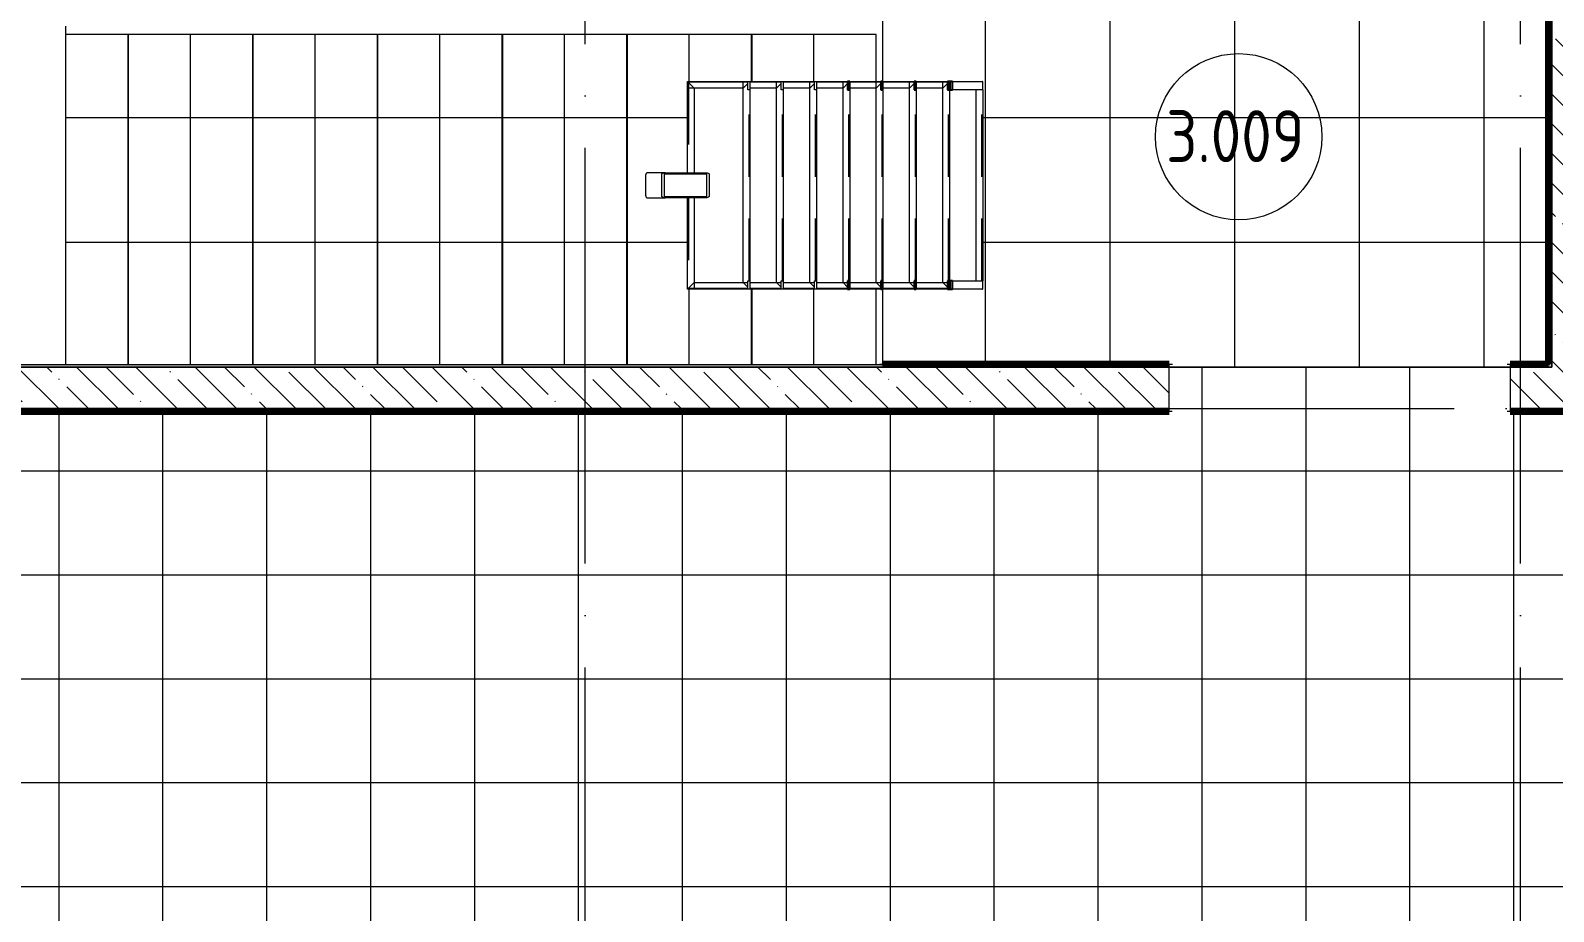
# Model space of a CAD drawing. Header units: millimetres. Extents: x 97 to 215964, y -4577 to 60645.
# Drawn here: x 60378 to 67707, y 52255 to 56495 of the extents above; entities that cross this region are included whole.
import ezdxf

# ---------------------------------------------------------------- set-up
doc = ezdxf.new("R2010")
doc.units = ezdxf.units.MM
for name, pattern in [('ADSK_Линия сетки', [2500, 2000, -250, 0, -250]), ('ADSK_Невидимые', [500, 300, -200]), ('ADSK_Невидимые_2_', [500, 300, -200])]:
    doc.linetypes.add(name, pattern=pattern)
for name, color, linetype, lineweight in [('A-AREA-____-IDEN', 2, 'Continuous', 20), ('A-FLOR-____-OTLN', 192, 'Continuous', 9), ('A-FLOR-____-PATT', 8, 'Continuous', 9), ('A-GENM-____-HDLN', 13, 'ADSK_Невидимые_2_', 9), ('A-GENM-____-MCUT', 13, 'Continuous', 9), ('A-GENM-____-OTLN', 13, 'Continuous', 9), ('A-WALL-____-MCUT', 113, 'Continuous', 9), ('A-WALL-____-PATT', 111, 'Continuous', 9), ('I-WALL-____-OTLN', 2, 'Continuous', 9), ('S-GRID-____-OTLN', 1, 'Continuous', 9), ('S-STRS-____-OTLN', 31, 'Continuous', 9)]:
    doc.layers.add(name, color=color, linetype=linetype, lineweight=lineweight)
doc.styles.add('GOST Common', font='GOST_Common.ttf', dxfattribs={"width": 0.9, "height": 250})
pattern_1 = [(0, (5650, 54875), (0, 600), []), (90, (5650, 54875), (-600, 4e-14), [])]
pattern_2 = [(135, (0, 0), (-142.5612, -142.5612), []), (135, (142.56, 0), (-142.5612, -142.5612), [252.016, -50.403, 3.353, -47.05])]

# ---------------------------------------------------------------- blocks, each defined once
blk = doc.blocks.new('ОМ_Труба_ГОСТ 8639-82 - ОМ_Труба_ГОСТ 8639-82-25160815-О_АИ_ПП_8_400_Целиком')
at = {"layer": 'A-GENM-____-OTLN', "color": 90}
for p, q in [((76465, 54948.6), (76465, 54859.4)), ((76474, 54953.3), (76576, 54953.3)), ((76585, 54859.4), (76585, 54948.6)), ((76465, 54664.8), (76465, 54859.4)), ((76471, 54859.4), (76471, 54664.8)), ((76474, 54876.6), (76576, 54876.6)), ((76576, 54865.2), (76474, 54865.2)), ((76579, 54664.8), (76579, 54859.4)), ((76585, 54859.4), (76585, 54664.8)), ((76474, 54659.1), (76576, 54659.1)), ((76576, 54647.6), (76474, 54647.6))]:
    blk.add_line(p, q, dxfattribs=at)
at = {"layer": 'A-GENM-____-OTLN', "color": 90, "flags": 128}
for points in [[(76465, 54859.4), (76465.2, 54862.8), (76465.7, 54866), (76466.5, 54869), (76467.6, 54871.6), (76469, 54873.7), (76470.6, 54875.3), (76472.2, 54876.3), (76474, 54876.6)], [(76474, 54865.2), (76473.4, 54865), (76472.9, 54864.7), (76472.3, 54864.2), (76471.9, 54863.5), (76471.5, 54862.6), (76471.2, 54861.6), (76471.1, 54860.5), (76471, 54859.4)], [(76576, 54876.6), (76577.8, 54876.3), (76579.4, 54875.3), (76581, 54873.7), (76582.4, 54871.6), (76583.5, 54869), (76584.3, 54866), (76584.8, 54862.8), (76585, 54859.4)], [(76579, 54859.4), (76578.9, 54860.5), (76578.8, 54861.6), (76578.5, 54862.6), (76578.1, 54863.5), (76577.7, 54864.2), (76577.1, 54864.7), (76576.6, 54865), (76576, 54865.2)], [(76474, 54647.6), (76472.2, 54648), (76470.6, 54648.9), (76469, 54650.5), (76467.6, 54652.7), (76466.5, 54655.3), (76465.7, 54658.2), (76465.2, 54661.5), (76465, 54664.8)], [(76471, 54664.8), (76471.1, 54663.7), (76471.2, 54662.6), (76471.5, 54661.6), (76471.9, 54660.8), (76472.3, 54660), (76472.9, 54659.5), (76473.4, 54659.2), (76474, 54659.1)], [(76585, 54664.8), (76584.8, 54661.5), (76584.3, 54658.2), (76583.5, 54655.3), (76582.4, 54652.7), (76581, 54650.5), (76579.4, 54648.9), (76577.8, 54648), (76576, 54647.6)], [(76576, 54659.1), (76576.6, 54659.2), (76577.1, 54659.5), (76577.7, 54660), (76578.1, 54660.8), (76578.5, 54661.6), (76578.8, 54662.6), (76578.9, 54663.7), (76579, 54664.8)]]:
    blk.add_lwpolyline(points, dxfattribs=at)
at = {"layer": 'A-GENM-____-OTLN', "color": 90}
for centre, start_param, end_param in [((76474, 54948.6), 1.570796, 3.141593), ((76576, 54948.6), 0, 1.570796)]:
    blk.add_ellipse(centre, major_axis=(9, 0), ratio=0.524097, start_param=start_param, end_param=end_param, dxfattribs=at)
blk = doc.blocks.new('ОМ_Уголок_ГОСТ 8509-93 - ОМ_Уголок_ГОСТ 8509-93-25102386-О_АИ_ПП_8_400_Целиком')
at = {"layer": 'A-GENM-____-HDLN', "color": 90, "linetype": 'ADSK_Невидимые'}
for p, q in [((4, -4), (440, -4)), ((560, -4), (996, -4))]:
    blk.add_line(p, q, dxfattribs=at)
at = {"layer": 'A-GENM-____-OTLN', "color": 90}
for p, q in [((440, 0), (0, 0)), ((32, -32), (0, 0)), ((32, -32), (440, -32)), ((1000, 0), (560, 0)), ((560, -32), (1000, -32)), ((1000, -32), (1000, 0))]:
    blk.add_line(p, q, dxfattribs=at)
blk = doc.blocks.new('ОМ_Уголок_ГОСТ 8509-93 - ОМ_Уголок_ГОСТ 8509-93-V1-О_АИ_ПП_8_400_Целиком')
at = {"layer": 'A-GENM-____-HDLN', "color": 90, "linetype": 'ADSK_Невидимые'}
blk.add_line((40, -4), (960, -4), dxfattribs=at)
at = {"layer": 'A-GENM-____-OTLN', "color": 90}
for p, q in [((32, -32), (10, -10)), ((32, -32), (1000, -32)), ((960, 0), (40, 0)), ((1000, -32), (1000, -10))]:
    blk.add_line(p, q, dxfattribs=at)
blk = doc.blocks.new('ОМ_Уголок_ГОСТ 8509-93 - ОМ_Уголок_ГОСТ 8509-93-25102387-О_АИ_ПП_8_400_Целиком')
at = {"layer": 'A-GENM-____-HDLN', "color": 90, "linetype": 'ADSK_Невидимые'}
blk.add_line((10, -4), (296, -4), dxfattribs=at)
at = {"layer": 'A-GENM-____-OTLN', "color": 90}
for p, q in [((300, 0), (10, 0)), ((32, -32), (10, -10)), ((32, -32), (300, -32)), ((300, -32), (300, 0))]:
    blk.add_line(p, q, dxfattribs=at)
blk = doc.blocks.new('ОМ_Уголок_ГОСТ 8509-93 - ОМ_Уголок_ГОСТ 8509-93-V2-О_АИ_ПП_8_400_Целиком')
at = {"layer": 'A-GENM-____-HDLN', "color": 90, "linetype": 'ADSK_Невидимые'}
blk.add_line((4, -4), (290, -4), dxfattribs=at)
at = {"layer": 'A-GENM-____-OTLN', "color": 90}
for p, q in [((290, 0), (0, 0)), ((32, -32), (0, 0)), ((32, -32), (290, -32))]:
    blk.add_line(p, q, dxfattribs=at)
blk = doc.blocks.new('ОМ_Уголок_ГОСТ 8509-93 - ОМ_Уголок_ГОСТ 8509-93-V3-О_АИ_ПП_8_400_Целиком')
at = {"layer": 'A-GENM-____-HDLN', "color": 90, "linetype": 'ADSK_Невидимые'}
blk.add_line((10, -4), (160, -4), dxfattribs=at)
at = {"layer": 'A-GENM-____-OTLN', "color": 90}
for p, q in [((160, 0), (10, 0)), ((32, -32), (10, -10)), ((32, -32), (160, -32))]:
    blk.add_line(p, q, dxfattribs=at)
blk = doc.blocks.new('ОМ_Уголок_ГОСТ 8509-93 - ОМ_Уголок_ГОСТ 8509-93-V4-О_АИ_ПП_8_400_Целиком')
at = {"layer": 'A-GENM-____-HDLN', "color": 90, "linetype": 'ADSK_Невидимые'}
blk.add_line((140, -4), (290, -4), dxfattribs=at)
at = {"layer": 'A-GENM-____-OTLN', "color": 90}
for p, q in [((290, 0), (140, 0)), ((140, -32), (290, -32))]:
    blk.add_line(p, q, dxfattribs=at)
blk = doc.blocks.new('ОМ_Уголок_ГОСТ 8509-93 - ОМ_Уголок_ГОСТ 8509-93-V5-О_АИ_ПП_8_400_Целиком')
at = {"layer": 'A-GENM-____-HDLN', "color": 90, "linetype": 'ADSK_Невидимые'}
blk.add_line((40, -4), (960, -4), dxfattribs=at)
at = {"layer": 'A-GENM-____-OTLN', "color": 90}
for p, q in [((960, 0), (40, 0)), ((40, -32), (960, -32))]:
    blk.add_line(p, q, dxfattribs=at)
blk = doc.blocks.new('ОМ_Уголок_ГОСТ 8509-93 - ОМ_Уголок_ГОСТ 8509-93-V6-О_АИ_ПП_8_400_Целиком')
at = {"layer": 'A-GENM-____-HDLN', "color": 90, "linetype": 'ADSK_Невидимые'}
blk.add_line((157.7, -4), (160, -4), dxfattribs=at)
at = {"layer": 'A-GENM-____-OTLN', "color": 90}
for p, q in [((160, 0), (157.7, 0)), ((157.7, -32), (160, -32))]:
    blk.add_line(p, q, dxfattribs=at)
blk = doc.blocks.new('ОМ_Уголок_ГОСТ 8509-93 - ОМ_Уголок_ГОСТ 8509-93-V7-О_АИ_ПП_8_400_Целиком')
at = {"layer": 'A-GENM-____-HDLN', "color": 90, "linetype": 'ADSK_Невидимые'}
blk.add_line((140, -4), (142.3, -4), dxfattribs=at)
at = {"layer": 'A-GENM-____-OTLN', "color": 90}
for p, q in [((142.3, 0), (140, 0)), ((140, -32), (142.3, -32))]:
    blk.add_line(p, q, dxfattribs=at)
blk = doc.blocks.new('ОМ_Полоса_Трапеция прямоугольная_Прокат_ГОСТ 103-2006 - ОМ_Полоса_Трапеция прямоугольная_Прокат_ГОСТ 103-2006-25167889-О_АИ_ПП_8_400_Целиком')
at = {"layer": 'A-GENM-____-OTLN', "color": 90}
for p, q in [((76025, 54462.1), (76065, 54462.1)), ((76025, 54452.1), (76025, 54462.1)), ((76065, 54452.1), (76025, 54452.1)), ((76065, 54462.1), (76065, 54452.1))]:
    blk.add_line(p, q, dxfattribs=at)
blk = doc.blocks.new('ОМ_Полоса_Трапеция прямоугольная_Прокат_ГОСТ 103-2006 - ОМ_Полоса_Трапеция прямоугольная_Прокат_ГОСТ 103-2006-V8-О_АИ_ПП_8_400_Целиком')
at = {"layer": 'A-GENM-____-MCUT', "color": 130, "lineweight": 25}
for p, q in [((76065, 53982.1), (76025, 53982.1)), ((76025, 53982.1), (76025, 53972.1)), ((76025, 53972.1), (76065, 53972.1)), ((76065, 53972.1), (76065, 53982.1))]:
    blk.add_line(p, q, dxfattribs=at)
blk = doc.blocks.new('ОМ_Полоса_Трапеция прямоугольная_Прокат_ГОСТ 103-2006 - ОМ_Полоса_Трапеция прямоугольная_Прокат_ГОСТ 103-2006-V9-О_АИ_ПП_8_400_Целиком')
at = {"layer": 'A-GENM-____-MCUT', "color": 130, "lineweight": 25}
for p, q in [((76065, 53822.1), (76025, 53822.1)), ((76025, 53822.1), (76025, 53812.1)), ((76025, 53812.1), (76065, 53812.1)), ((76065, 53812.1), (76065, 53822.1))]:
    blk.add_line(p, q, dxfattribs=at)
blk = doc.blocks.new('ОМ_Полоса_Трапеция прямоугольная_Прокат_ГОСТ 103-2006 - ОМ_Полоса_Трапеция прямоугольная_Прокат_ГОСТ 103-2006-V10-О_АИ_ПП_8_400_Целиком')
at = {"layer": 'A-GENM-____-MCUT', "color": 130, "lineweight": 25}
for p, q in [((76065, 53662.1), (76025, 53662.1)), ((76025, 53662.1), (76025, 53652.1)), ((76025, 53652.1), (76065, 53652.1)), ((76065, 53652.1), (76065, 53662.1))]:
    blk.add_line(p, q, dxfattribs=at)
blk = doc.blocks.new('ОМ_Полоса_Трапеция прямоугольная_Прокат_ГОСТ 103-2006 - ОМ_Полоса_Трапеция прямоугольная_Прокат_ГОСТ 103-2006-V11-О_АИ_ПП_8_400_Целиком')
at = {"layer": 'A-GENM-____-MCUT', "color": 130, "lineweight": 25}
for p, q in [((76065, 53502.1), (76025, 53502.1)), ((76025, 53502.1), (76025, 53492.1)), ((76065, 53492.1), (76065, 53502.1)), ((76025, 53492.1), (76065, 53492.1))]:
    blk.add_line(p, q, dxfattribs=at)
blk = doc.blocks.new('ОМ_Полоса_Прокат_ГОСТ 103-2006 - ОМ_Полоса_Прокат_ГОСТ 103-2006-25164144-О_АИ_ПП_8_400_Целиком')
at = {"layer": 'A-GENM-____-OTLN', "color": 90}
for p, q in [((76025, 53333.6), (76025, 53332.1)), ((76025, 53332.1), (76065, 53332.1)), ((76065, 53332.1), (76065, 53333.6))]:
    blk.add_line(p, q, dxfattribs=at)
blk = doc.blocks.new('ОМ_Полоса_Прокат_ГОСТ 103-2006 - ОМ_Полоса_Прокат_ГОСТ 103-2006-37318159-О_АИ_ПП_8_400_Целиком')
at = {"layer": 'A-GENM-____-MCUT', "color": 130, "lineweight": 25}
for p, q in [((76065, 53489.8), (76025, 53489.8)), ((76025, 53489.8), (76025, 53478.1)), ((76025, 53478.1), (76065, 53478.1)), ((76065, 53478.1), (76065, 53489.8))]:
    blk.add_line(p, q, dxfattribs=at)
at = {"layer": 'A-GENM-____-OTLN', "color": 90}
for p, q in [((76025, 53333.6), (76025, 53478.1)), ((76065, 53478.1), (76065, 53333.6)), ((76065, 53333.6), (76025, 53333.6))]:
    blk.add_line(p, q, dxfattribs=at)
blk = doc.blocks.new('ОМ_Полоса_Трапеция прямоугольная_Прокат_ГОСТ 103-2006 - ОМ_Полоса_Трапеция прямоугольная_Прокат_ГОСТ 103-2006-25167845-О_АИ_ПП_8_400_Целиком')
at = {"layer": 'A-GENM-____-OTLN', "color": 90}
for p, q in [((76985, 54452.1), (76985, 54462.1)), ((76985, 54462.1), (77025, 54462.1)), ((77025, 54452.1), (76985, 54452.1)), ((77025, 54462.1), (77025, 54452.1))]:
    blk.add_line(p, q, dxfattribs=at)
blk = doc.blocks.new('ОМ_Полоса_Трапеция прямоугольная_Прокат_ГОСТ 103-2006 - ОМ_Полоса_Трапеция прямоугольная_Прокат_ГОСТ 103-2006-V12-О_АИ_ПП_8_400_Целиком')
at = {"layer": 'A-GENM-____-MCUT', "color": 130, "lineweight": 25}
for p, q in [((76985, 53982.1), (76985, 53972.1)), ((77025, 53982.1), (76985, 53982.1)), ((76985, 53972.1), (77025, 53972.1)), ((77025, 53972.1), (77025, 53982.1))]:
    blk.add_line(p, q, dxfattribs=at)
blk = doc.blocks.new('ОМ_Полоса_Трапеция прямоугольная_Прокат_ГОСТ 103-2006 - ОМ_Полоса_Трапеция прямоугольная_Прокат_ГОСТ 103-2006-V13-О_АИ_ПП_8_400_Целиком')
at = {"layer": 'A-GENM-____-MCUT', "color": 130, "lineweight": 25}
for p, q in [((76985, 53822.1), (76985, 53812.1)), ((77025, 53822.1), (76985, 53822.1)), ((76985, 53812.1), (77025, 53812.1)), ((77025, 53812.1), (77025, 53822.1))]:
    blk.add_line(p, q, dxfattribs=at)
blk = doc.blocks.new('ОМ_Полоса_Трапеция прямоугольная_Прокат_ГОСТ 103-2006 - ОМ_Полоса_Трапеция прямоугольная_Прокат_ГОСТ 103-2006-V14-О_АИ_ПП_8_400_Целиком')
at = {"layer": 'A-GENM-____-MCUT', "color": 130, "lineweight": 25}
for p, q in [((76985, 53662.1), (76985, 53652.1)), ((77025, 53662.1), (76985, 53662.1)), ((76985, 53652.1), (77025, 53652.1)), ((77025, 53652.1), (77025, 53662.1))]:
    blk.add_line(p, q, dxfattribs=at)
blk = doc.blocks.new('ОМ_Полоса_Трапеция прямоугольная_Прокат_ГОСТ 103-2006 - ОМ_Полоса_Трапеция прямоугольная_Прокат_ГОСТ 103-2006-V15-О_АИ_ПП_8_400_Целиком')
at = {"layer": 'A-GENM-____-MCUT', "color": 130, "lineweight": 25}
for p, q in [((76985, 53502.1), (76985, 53492.1)), ((77025, 53502.1), (76985, 53502.1)), ((77025, 53492.1), (77025, 53502.1)), ((76985, 53492.1), (77025, 53492.1))]:
    blk.add_line(p, q, dxfattribs=at)
blk = doc.blocks.new('ОМ_Полоса_Прокат_ГОСТ 103-2006 - ОМ_Полоса_Прокат_ГОСТ 103-2006-25164100-О_АИ_ПП_8_400_Целиком')
at = {"layer": 'A-GENM-____-OTLN', "color": 90}
for p, q in [((76985, 53333.6), (76985, 53332.1)), ((76985, 53332.1), (77025, 53332.1)), ((77025, 53332.1), (77025, 53333.6))]:
    blk.add_line(p, q, dxfattribs=at)
blk = doc.blocks.new('ОМ_Полоса_Прокат_ГОСТ 103-2006 - ОМ_Полоса_Прокат_ГОСТ 103-2006-37318203-О_АИ_ПП_8_400_Целиком')
at = {"layer": 'A-GENM-____-MCUT', "color": 130, "lineweight": 25}
for p, q in [((76985, 53489.8), (76985, 53478.1)), ((77025, 53489.8), (76985, 53489.8)), ((76985, 53478.1), (77025, 53478.1)), ((77025, 53478.1), (77025, 53489.8))]:
    blk.add_line(p, q, dxfattribs=at)
at = {"layer": 'A-GENM-____-OTLN', "color": 90}
for p, q in [((76985, 53333.6), (76985, 53478.1)), ((77025, 53478.1), (77025, 53333.6)), ((77025, 53333.6), (76985, 53333.6))]:
    blk.add_line(p, q, dxfattribs=at)
blk = doc.blocks.new('0083_СОШ675_АР_R22_rvt-1-О_АИ_ПП_8_400_Целиком')
at = {"layer": 'A-WALL-____-PATT', "lineweight": 5}
h = blk.add_hatch(dxfattribs=at)
h.set_pattern_fill('FP_8', color=10, style=0, pattern_type=2)
h.set_pattern_definition(pattern_2)
h.paths.add_polyline_path([(8900, 54675), (9100, 54675), (9100, 58575), (8900, 58575), (8900, 54838.6)])
h = blk.add_hatch(dxfattribs=at)
h.set_pattern_fill('FP_8', color=10, style=0, pattern_type=2)
h.set_pattern_definition(pattern_2)
h.paths.add_polyline_path([(8700, 54675), (8900, 54675), (8900, 54875), (8700, 54875), (8700, 54838.6)])
h.paths.add_polyline_path([(7060, 54675), (7060, 54875), (-200, 54875), (-200, 54675), (7024.3, 54675)])
at = {"layer": 'S-STRS-____-OTLN', "lineweight": 5}
h = blk.add_hatch(dxfattribs=at)
h.set_pattern_fill('FP_19', color=256, style=0, pattern_type=2)
h.set_pattern_definition(pattern_1)
h.paths.add_polyline_path([(2050, 54885), (2050, 56475), (1750, 56475), (1750, 54885), (1993.3, 54885)])
h = blk.add_hatch(dxfattribs=at)
h.set_pattern_fill('FP_19', color=256, style=0, pattern_type=2)
h.set_pattern_definition(pattern_1)
h.paths.add_polyline_path([(2050, 54885), (2350, 54885), (2350, 56475), (2050, 56475)])
h = blk.add_hatch(dxfattribs=at)
h.set_pattern_fill('FP_19', color=256, style=0, pattern_type=2)
h.set_pattern_definition(pattern_1)
h.paths.add_polyline_path([(2350, 54885), (2650, 54885), (2650, 56475), (2350, 56475)])
h = blk.add_hatch(dxfattribs=at)
h.set_pattern_fill('FP_19', color=256, style=0, pattern_type=2)
h.set_pattern_definition(pattern_1)
h.paths.add_polyline_path([(2650, 54885), (2950, 54885), (2950, 56475), (2650, 56475)])
h = blk.add_hatch(dxfattribs=at)
h.set_pattern_fill('FP_19', color=256, style=0, pattern_type=2)
h.set_pattern_definition(pattern_1)
h.paths.add_polyline_path([(2950, 54885), (3250, 54885), (3250, 56475), (2950, 56475)])
h = blk.add_hatch(dxfattribs=at)
h.set_pattern_fill('FP_19', color=256, style=0, pattern_type=2)
h.set_pattern_definition(pattern_1)
h.paths.add_polyline_path([(3250, 54885), (3550, 54885), (3550, 56475), (3250, 56475)])
h = blk.add_hatch(dxfattribs=at)
h.set_pattern_fill('FP_19', color=256, style=0, pattern_type=2)
h.set_pattern_definition(pattern_1)
h.paths.add_polyline_path([(3550, 54885), (3850, 54885), (3850, 56475), (3550, 56475)])
h = blk.add_hatch(dxfattribs=at)
h.set_pattern_fill('FP_19', color=256, style=0, pattern_type=2)
h.set_pattern_definition(pattern_1)
h.paths.add_polyline_path([(4150, 54885), (4150, 56475), (3850, 56475), (3850, 54885)])
h = blk.add_hatch(dxfattribs=at)
h.set_pattern_fill('FP_19', color=256, style=0, pattern_type=2)
h.set_pattern_definition(pattern_1)
h.paths.add_polyline_path([(4450, 54885), (4450, 56475), (4150, 56475), (4150, 54885)])
h = blk.add_hatch(dxfattribs=at)
h.set_pattern_fill('FP_19', color=256, style=0, pattern_type=2)
h.set_pattern_definition(pattern_1)
h.paths.add_polyline_path([(4450, 54885), (4750, 54885), (4750, 55250), (4742.1, 55250), (4742.1, 55690), (4543.9, 55690.7), (4542.3, 55692.6), (4540.9, 55699), (4541.8, 55806), (4544.4, 55809.7), (4545.6, 55810), (4742.1, 55810), (4742.1, 56250), (4750, 56250), (4750, 56475), (4450, 56475)])
h = blk.add_hatch(dxfattribs=at)
h.set_pattern_fill('FP_19', color=256, style=0, pattern_type=2)
h.set_pattern_definition(pattern_1)
h.paths.add_polyline_path([(5027.1, 54885), (5050, 54885), (5050, 55250), (4750, 55250), (4750, 54885), (5010.1, 54885)])
h.paths.add_polyline_path([(4934.1, 56250), (5050, 56250), (5050, 56475), (4750, 56475), (4750, 56250), (4917.1, 56250)])
h = blk.add_hatch(dxfattribs=at)
h.set_pattern_fill('FP_19', color=256, style=0, pattern_type=2)
h.set_pattern_definition(pattern_1)
h.paths.add_polyline_path([(5192.1, 54885), (5350, 54885), (5350, 55250), (5050, 55250), (5050, 54885), (5187.1, 54885)])
h.paths.add_polyline_path([(5237.1, 56250), (5350, 56250), (5350, 56475), (5050, 56475), (5050, 56250), (5222.1, 56250)])
h = blk.add_hatch(dxfattribs=at)
h.set_pattern_fill('FP_19', color=256, style=0, pattern_type=2)
h.set_pattern_definition(pattern_1)
h.paths.add_polyline_path([(5490.1, 54885), (5650, 54885), (5650, 55250), (5350, 55250), (5350, 54885), (5452.1, 54885)])
h.paths.add_polyline_path([(5542.1, 56250), (5650, 56250), (5650, 56475), (5350, 56475), (5350, 56250), (5522.1, 56250)])
at = {"layer": 'A-WALL-____-MCUT', "color": 50, "lineweight": 13}
for p, q in [((8900, 58575), (8900, 54875)), ((7060, 54875), (0, 54875)), ((7060, 54675), (7060, 54875)), ((8900, 54875), (8700, 54875)), ((8700, 54875), (8700, 54675)), ((-200, 54675), (7060, 54675)), ((8700, 54675), (8900, 54675)), ((8900, 54675), (9100, 54675))]:
    blk.add_line(p, q, dxfattribs=at)
at = {"layer": 'S-STRS-____-OTLN', "color": 10, "lineweight": 5}
for p, q in [((1750, 56475), (1750, 56515)), ((1750, 54885), (1750, 56475)), ((2050, 56475), (1750, 56475)), ((1750, 54885), (1750, 56475)), ((2350, 56475), (2050, 56475)), ((2050, 54885), (2050, 56475)), ((2050, 54885), (2050, 56475)), ((2650, 56475), (2350, 56475)), ((2350, 54885), (2350, 56475)), ((2350, 54885), (2350, 56475)), ((2950, 56475), (2650, 56475)), ((2650, 54885), (2650, 56475)), ((2650, 54885), (2650, 56475)), ((3250, 56475), (2950, 56475)), ((2950, 54885), (2950, 56475)), ((2950, 54885), (2950, 56475)), ((3550, 56475), (3250, 56475)), ((3250, 54885), (3250, 56475)), ((3250, 54885), (3250, 56475)), ((3850, 56475), (3550, 56475)), ((3550, 54885), (3550, 56475)), ((3550, 54885), (3550, 56475)), ((4150, 56475), (3850, 56475)), ((3850, 54885), (3850, 56475)), ((3850, 54885), (3850, 56475)), ((4450, 56475), (4150, 56475)), ((4150, 54885), (4150, 56475)), ((4150, 54885), (4150, 56475)), ((4750, 56475), (4450, 56475)), ((4450, 54885), (4450, 56475)), ((4450, 54885), (4450, 56475)), ((5050, 56475), (4750, 56475)), ((4750, 56250), (4750, 56475)), ((4750, 56250), (4750, 56475)), ((5350, 56475), (5050, 56475)), ((5050, 56250), (5050, 56475)), ((5050, 56250), (5050, 56475)), ((5650, 56475), (5350, 56475)), ((5350, 56250), (5350, 56475)), ((5350, 56250), (5350, 56475)), ((5650, 56250), (5650, 56475)), ((5650, 56250), (5650, 56475)), ((4750, 54885), (4750, 55250)), ((4750, 54885), (4750, 55250)), ((5050, 54885), (5050, 55250)), ((5050, 54885), (5050, 55250)), ((5350, 54885), (5350, 55250)), ((5350, 54885), (5350, 55250)), ((5650, 54885), (5650, 55250)), ((5650, 54885), (5650, 55250))]:
    blk.add_line(p, q, dxfattribs=at)
at = {"layer": 'A-GENM-____-OTLN', "color": 90, "lineweight": 9, "extrusion": (0, 0, -1)}
for name, p, rotation in [('ОМ_Уголок_ГОСТ 8509-93 - ОМ_Уголок_ГОСТ 8509-93-25102386-О_АИ_ПП_8_400_Целиком', (-4742.1, 56250), 269.9999999999998), ('ОМ_Уголок_ГОСТ 8509-93 - ОМ_Уголок_ГОСТ 8509-93-V1-О_АИ_ПП_8_400_Целиком', (-5042.1, 55250), 89.99999999999959), ('ОМ_Уголок_ГОСТ 8509-93 - ОМ_Уголок_ГОСТ 8509-93-V1-О_АИ_ПП_8_400_Целиком', (-5202.1, 55250), 89.99999999999959), ('ОМ_Уголок_ГОСТ 8509-93 - ОМ_Уголок_ГОСТ 8509-93-V1-О_АИ_ПП_8_400_Целиком', (-5362.1, 55250), 89.99999999999959), ('ОМ_Уголок_ГОСТ 8509-93 - ОМ_Уголок_ГОСТ 8509-93-V1-О_АИ_ПП_8_400_Целиком', (-5522.1, 55250), 89.99999999999959), ('ОМ_Уголок_ГОСТ 8509-93 - ОМ_Уголок_ГОСТ 8509-93-V1-О_АИ_ПП_8_400_Целиком', (-5682.1, 55250), 89.99999999999959), ('ОМ_Уголок_ГОСТ 8509-93 - ОМ_Уголок_ГОСТ 8509-93-V1-О_АИ_ПП_8_400_Целиком', (-5842.1, 55250), 89.99999999999959), ('ОМ_Уголок_ГОСТ 8509-93 - ОМ_Уголок_ГОСТ 8509-93-V1-О_АИ_ПП_8_400_Целиком', (-6002.1, 55250), 89.99999999999959), ('ОМ_Уголок_ГОСТ 8509-93 - ОМ_Уголок_ГОСТ 8509-93-V5-О_АИ_ПП_8_400_Целиком', (-6162.1, 55250), 89.99999999999959), ('ОМ_Уголок_ГОСТ 8509-93 - ОМ_Уголок_ГОСТ 8509-93-V2-О_АИ_ПП_8_400_Целиком', (-4742.1, 55250), 180), ('ОМ_Уголок_ГОСТ 8509-93 - ОМ_Уголок_ГОСТ 8509-93-V4-О_АИ_ПП_8_400_Целиком', (-4902.1, 55250), 180), ('ОМ_Уголок_ГОСТ 8509-93 - ОМ_Уголок_ГОСТ 8509-93-V4-О_АИ_ПП_8_400_Целиком', (-5062.1, 55250), 180), ('ОМ_Уголок_ГОСТ 8509-93 - ОМ_Уголок_ГОСТ 8509-93-V4-О_АИ_ПП_8_400_Целиком', (-5222.1, 55250), 180), ('ОМ_Уголок_ГОСТ 8509-93 - ОМ_Уголок_ГОСТ 8509-93-V4-О_АИ_ПП_8_400_Целиком', (-5382.1, 55250), 180), ('ОМ_Уголок_ГОСТ 8509-93 - ОМ_Уголок_ГОСТ 8509-93-V4-О_АИ_ПП_8_400_Целиком', (-5542.1, 55250), 180), ('ОМ_Уголок_ГОСТ 8509-93 - ОМ_Уголок_ГОСТ 8509-93-V4-О_АИ_ПП_8_400_Целиком', (-5702.1, 55250), 180), ('ОМ_Уголок_ГОСТ 8509-93 - ОМ_Уголок_ГОСТ 8509-93-V7-О_АИ_ПП_8_400_Целиком', (-5862.1, 55250), 180)]:
    blk.add_blockref(name, p, dxfattribs=dict(at, rotation=rotation))
for name, p in [('ОМ_Уголок_ГОСТ 8509-93 - ОМ_Уголок_ГОСТ 8509-93-25102387-О_АИ_ПП_8_400_Целиком', (-5042.1, 56250)), ('ОМ_Уголок_ГОСТ 8509-93 - ОМ_Уголок_ГОСТ 8509-93-V3-О_АИ_ПП_8_400_Целиком', (-5202.1, 56250)), ('ОМ_Уголок_ГОСТ 8509-93 - ОМ_Уголок_ГОСТ 8509-93-V3-О_АИ_ПП_8_400_Целиком', (-5362.1, 56250)), ('ОМ_Уголок_ГОСТ 8509-93 - ОМ_Уголок_ГОСТ 8509-93-V3-О_АИ_ПП_8_400_Целиком', (-5522.1, 56250)), ('ОМ_Уголок_ГОСТ 8509-93 - ОМ_Уголок_ГОСТ 8509-93-V3-О_АИ_ПП_8_400_Целиком', (-5682.1, 56250)), ('ОМ_Уголок_ГОСТ 8509-93 - ОМ_Уголок_ГОСТ 8509-93-V3-О_АИ_ПП_8_400_Целиком', (-5842.1, 56250)), ('ОМ_Уголок_ГОСТ 8509-93 - ОМ_Уголок_ГОСТ 8509-93-V3-О_АИ_ПП_8_400_Целиком', (-6002.1, 56250)), ('ОМ_Уголок_ГОСТ 8509-93 - ОМ_Уголок_ГОСТ 8509-93-V6-О_АИ_ПП_8_400_Целиком', (-6162.1, 56250))]:
    blk.add_blockref(name, p, dxfattribs=at)
at = {"layer": 'A-GENM-____-OTLN', "color": 90, "lineweight": 9, "rotation": 89.99999999999997}
for name, p in [('ОМ_Полоса_Трапеция прямоугольная_Прокат_ГОСТ 103-2006 - ОМ_Полоса_Трапеция прямоугольная_Прокат_ГОСТ 103-2006-25167845-О_АИ_ПП_8_400_Целиком', (59494.2, -20775)), ('ОМ_Полоса_Трапеция прямоугольная_Прокат_ГОСТ 103-2006 - ОМ_Полоса_Трапеция прямоугольная_Прокат_ГОСТ 103-2006-25167845-О_АИ_ПП_8_400_Целиком', (59654.2, -20775)), ('ОМ_Полоса_Трапеция прямоугольная_Прокат_ГОСТ 103-2006 - ОМ_Полоса_Трапеция прямоугольная_Прокат_ГОСТ 103-2006-25167845-О_АИ_ПП_8_400_Целиком', (59814.2, -20775)), ('ОМ_Полоса_Трапеция прямоугольная_Прокат_ГОСТ 103-2006 - ОМ_Полоса_Трапеция прямоугольная_Прокат_ГОСТ 103-2006-V12-О_АИ_ПП_8_400_Целиком', (59494.2, -20775)), ('ОМ_Полоса_Трапеция прямоугольная_Прокат_ГОСТ 103-2006 - ОМ_Полоса_Трапеция прямоугольная_Прокат_ГОСТ 103-2006-V13-О_АИ_ПП_8_400_Целиком', (59494.2, -20775)), ('ОМ_Полоса_Трапеция прямоугольная_Прокат_ГОСТ 103-2006 - ОМ_Полоса_Трапеция прямоугольная_Прокат_ГОСТ 103-2006-V14-О_АИ_ПП_8_400_Целиком', (59494.2, -20775)), ('ОМ_Полоса_Трапеция прямоугольная_Прокат_ГОСТ 103-2006 - ОМ_Полоса_Трапеция прямоугольная_Прокат_ГОСТ 103-2006-V15-О_АИ_ПП_8_400_Целиком', (59494.2, -20775)), ('ОМ_Полоса_Прокат_ГОСТ 103-2006 - ОМ_Полоса_Прокат_ГОСТ 103-2006-37318203-О_АИ_ПП_8_400_Целиком', (59494.2, -20775)), ('ОМ_Полоса_Прокат_ГОСТ 103-2006 - ОМ_Полоса_Прокат_ГОСТ 103-2006-25164100-О_АИ_ПП_8_400_Целиком', (59494.2, -20775)), ('ОМ_Труба_ГОСТ 8639-82 - ОМ_Труба_ГОСТ 8639-82-25160815-О_АИ_ПП_8_400_Целиком', (59494.2, -20775)), ('ОМ_Полоса_Трапеция прямоугольная_Прокат_ГОСТ 103-2006 - ОМ_Полоса_Трапеция прямоугольная_Прокат_ГОСТ 103-2006-25167889-О_АИ_ПП_8_400_Целиком', (59494.2, -20775)), ('ОМ_Полоса_Трапеция прямоугольная_Прокат_ГОСТ 103-2006 - ОМ_Полоса_Трапеция прямоугольная_Прокат_ГОСТ 103-2006-25167889-О_АИ_ПП_8_400_Целиком', (59654.2, -20775)), ('ОМ_Полоса_Трапеция прямоугольная_Прокат_ГОСТ 103-2006 - ОМ_Полоса_Трапеция прямоугольная_Прокат_ГОСТ 103-2006-25167889-О_АИ_ПП_8_400_Целиком', (59814.2, -20775)), ('ОМ_Полоса_Трапеция прямоугольная_Прокат_ГОСТ 103-2006 - ОМ_Полоса_Трапеция прямоугольная_Прокат_ГОСТ 103-2006-V8-О_АИ_ПП_8_400_Целиком', (59494.2, -20775)), ('ОМ_Полоса_Трапеция прямоугольная_Прокат_ГОСТ 103-2006 - ОМ_Полоса_Трапеция прямоугольная_Прокат_ГОСТ 103-2006-V9-О_АИ_ПП_8_400_Целиком', (59494.2, -20775)), ('ОМ_Полоса_Трапеция прямоугольная_Прокат_ГОСТ 103-2006 - ОМ_Полоса_Трапеция прямоугольная_Прокат_ГОСТ 103-2006-V10-О_АИ_ПП_8_400_Целиком', (59494.2, -20775)), ('ОМ_Полоса_Трапеция прямоугольная_Прокат_ГОСТ 103-2006 - ОМ_Полоса_Трапеция прямоугольная_Прокат_ГОСТ 103-2006-V11-О_АИ_ПП_8_400_Целиком', (59494.2, -20775)), ('ОМ_Полоса_Прокат_ГОСТ 103-2006 - ОМ_Полоса_Прокат_ГОСТ 103-2006-37318159-О_АИ_ПП_8_400_Целиком', (59494.2, -20775)), ('ОМ_Полоса_Прокат_ГОСТ 103-2006 - ОМ_Полоса_Прокат_ГОСТ 103-2006-25164144-О_АИ_ПП_8_400_Целиком', (59494.2, -20775))]:
    blk.add_blockref(name, p, dxfattribs=at)
blk = doc.blocks.new('ADSK_Марка_Помещение_ОдноЗначение - Номер-159740-О_АИ_ПП_8_400_Целиком')
at = {"layer": 'A-AREA-____-IDEN'}
blk.add_circle((0, 0), 4, dxfattribs=at)

msp = doc.modelspace()

# ---------------------------------------------------------------- hatches: boundary and pattern name
at = {"layer": 'A-FLOR-____-PATT'}
h = msp.add_hatch(dxfattribs=at)
h.set_pattern_fill('FP_198', color=256, style=0, pattern_type=2)
h.set_pattern_definition([(0, (75015.37, 54875), (0, 500), []), (90, (75015.37, 54875), (-500, 3e-14), [])])
h.paths.add_polyline_path([(67497.865903, 54675.000586), (67497.865903, 54874.998278), (65857.887824, 54874.997327), (65857.887824, 54675)])
h.paths.add_polyline_path([(58997.877039, 51374.999414), (61497.865903, 51374.999414), (61497.865903, 51390), (73547.909746, 51390), (73547.909746, 51375), (76047.909746, 51374.999414), (76047.909746, 51390), (76847.887824, 51390), (76847.887824, 51375), (79347.887824, 51374.999414), (79347.887824, 51390), (85947.887824, 51390), (85947.887824, 51375), (88447.887824, 51375), (88447.887824, 51390), (91217.865903, 51390), (91217.865903, 51674.999707), (91232.865903, 51674.999707), (91232.865903, 54374.999707), (91217.865903, 54374.999707), (91217.865903, 54660.000586), (87567.865903, 54660.267855), (87567.865903, 54675.000586), (87572.865903, 54675.000586), (87572.727233, 54875), (86072.887824, 54875), (86072.865903, 54675), (86067.865903, 54675), (86067.865903, 54660.000586), (83722.865903, 54660.000586), (83722.865903, 54665.000586), (83712.865903, 54665.000586), (83712.865903, 54675.000586), (83707.865903, 54675), (83707.865903, 57260), (82952.865903, 57260), (82952.865903, 57265), (82942.865903, 57265), (82942.865903, 57274.999414), (82937.865903, 57274.999414), (82937.865903, 58360), (81472.865903, 58360), (81472.865903, 58199.999414), (81454.865903, 58199.999414), (81454.865903, 58160.000586), (81449.865903, 58160.000586), (81449.865903, 58150.000586), (81439.865903, 58150.000586), (81439.865903, 58145.000586), (81212.865903, 58145.000586), (81212.865903, 58064.999414), (81197.887824, 58064.999414), (81197.887824, 57014.999414), (81212.865903, 57014.999414), (81212.865903, 54675), (81207.865903, 54675), (81207.865903, 54665.000586), (81197.865903, 54665.000586), (81196.736835, 54660.000586), (77670.156824, 54660.000586), (77670.156824, 54655.000586), (77168.506824, 54655.000586), (77168.506824, 54660.000586), (74557.887824, 54660.000586), (74557.887824, 54675), (74547.903648, 54675), (74547.903648, 54795), (73507.887824, 54793.858951), (73507.887824, 54660.000586), (72397.903648, 54660.000586), (72397.347315, 54665.000586), (72387.903648, 54665.000586), (72387.903648, 54675), (72382.903648, 54675), (72382.903648, 58274.820414), (72127.634255, 58274.820414), (72127.634255, 58360.000586), (68167.882899, 58360.000586), (68167.882899, 58274.820414), (67912.865903, 58274.820414), (67912.865903, 54675), (67907.865903, 54675), (67907.865903, 54665.000586), (67897.865903, 54665.000586), (67897.865903, 54660.000586), (67497.887824, 54660.000586), (67497.861097, 54675.000586), (65857.887824, 54675), (65857.887824, 54660.000586), (58897.865903, 54660.000586), (58897.865903, 54389.998828), (58812.865903, 54389.998828), (58812.865903, 51625.272332), (58897.865903, 51625.272332), (58897.865903, 51390), (58997.865903, 51390), (58997.865903, 51375)])
h.paths.add_polyline_path([(63827.596882, 51374.999414), (63827.593201, 51375), (63707.596601, 51375)])
h = msp.add_hatch(dxfattribs=at)
h.set_pattern_fill('FP_165', color=256, style=0, pattern_type=2)
h.set_pattern_definition([(90, (63772.9, 56675), (-600, 4e-14), []), (180, (63772.9, 56675), (-7e-14, -600), [])])
h.paths.add_polyline_path([(67497.887824, 54875.004644), (67497.909746, 54875.004644), (67497.909746, 54890.000586), (67682.887824, 54890.000586), (67682.887824, 58360), (64447.915369, 58360), (64447.915369, 56775.004058), (64477.887824, 56775.004058), (64477.887824, 56249.999414), (64959.99919, 56249.999414), (64959.99919, 55249.999414), (64477.887824, 55249.999414), (64477.887824, 54890.000586), (65857.887824, 54890.000586), (65857.909746, 54875.004644)])
at = {"layer": 'A-WALL-____-PATT'}
for points in [[(67687.887824, 54885.000586), (67697.887824, 54885.000586), (67697.887824, 58375.000586), (67687.887824, 58375.000586), (67687.887824, 56792.672901)], [(65602.865903, 54665.000586), (65602.865903, 54675.000586), (58802.865903, 54675.000586), (58802.865903, 54665.000586), (63306.695286, 54665.000586)]]:
    msp.add_hatch(color=7, dxfattribs=at).paths.add_polyline_path(points)
h = msp.add_hatch(color=7, dxfattribs=at)
h.paths.add_polyline_path([(67497.909746, 54875.000586), (67697.887824, 54875.000586), (67697.887824, 54885.000586), (67497.909746, 54885.000586)])
h.paths.add_polyline_path([(65857.909746, 54875.000586), (65857.909746, 54885.000586), (58797.887824, 54885.000586), (58797.887824, 54875.000586), (65822.215017, 54875.000586)])
h = msp.add_hatch(color=7, dxfattribs=at)
h.paths.add_polyline_path([(67497.887824, 54665.000586), (67907.865903, 54665.000586), (67907.865903, 54675.000586), (67497.887824, 54675.000586)])
h.paths.add_polyline_path([(65602.865903, 54665.000586), (65857.887824, 54665.000586), (65857.887824, 54675.000586), (65602.865903, 54675.000586)])

# ---------------------------------------------------------------- linework, layer by layer
at = {"layer": 'A-FLOR-____-OTLN'}
for p, q in [((64477.887824, 56775.004058), (64477.887824, 56249.999414)), ((64477.887824, 55249.999414), (64477.887824, 54890.000586)), ((65857.909746, 54875.004644), (67497.887824, 54875.004644)), ((67497.865903, 54875), (65857.909746, 54875))]:
    msp.add_line(p, q, dxfattribs=at)
at = {"layer": 'A-WALL-____-MCUT', "color": 7}
for p, q in [((67687.887824, 58365.000586), (67687.887824, 54885.000586)), ((67697.887824, 54875.000586), (67697.887824, 58375.000586)), ((58797.887824, 54875.000586), (65857.909746, 54875.000586)), ((65857.909746, 54885.000586), (58807.887824, 54885.000586)), ((65857.909746, 54875.000586), (65857.909746, 54885.000586)), ((67687.887824, 54885.000586), (67497.909746, 54885.000586)), ((67497.909746, 54885.000586), (67497.909746, 54875.000586)), ((67497.909746, 54875.000586), (67697.887824, 54875.000586)), ((65857.887824, 54675.000586), (58802.865903, 54675.000586)), ((65857.887824, 54665.000586), (65857.887824, 54675.000586)), ((67907.865903, 54675.000586), (67497.887824, 54675.000586)), ((67497.887824, 54675.000586), (67497.887824, 54665.000586)), ((58807.865903, 54665.000586), (65857.887824, 54665.000586)), ((67497.887824, 54665.000586), (67907.865903, 54665.000586))]:
    msp.add_line(p, q, dxfattribs=at)
at = {"layer": 'A-WALL-____-MCUT'}
msp.add_line((65602.865903, 54675.000586), (65602.865903, 54665.000586), dxfattribs=at)
at = {"layer": 'I-WALL-____-OTLN', "color": 20, "lineweight": 90}
for p, q in [((67682.887824, 54890.000586), (67682.887824, 58360)), ((64477.887824, 54890.000586), (65857.887824, 54890.000586)), ((64477.887824, 54890.000586), (64477.887824, 54885.000586)), ((65857.887824, 54890.000586), (65857.887824, 54885.000586)), ((67497.909746, 54890.000586), (67682.887824, 54890.000586)), ((67497.909746, 54890.000586), (67497.909746, 54885.000586))]:
    msp.add_line(p, q, dxfattribs=at)
at = {"layer": 'I-WALL-____-OTLN', "color": 5, "lineweight": 90}
for p, q in [((65857.887824, 54660.000586), (58812.865903, 54660.000586)), ((65857.887824, 54660.000586), (65857.887824, 54665.000586)), ((67497.887824, 54665.000586), (67497.887824, 54660.000586)), ((67897.865903, 54660.000586), (67497.887824, 54660.000586))]:
    msp.add_line(p, q, dxfattribs=at)
at = {"layer": 'S-GRID-____-OTLN', "linetype": 'ADSK_Линия сетки'}
for p, q in [((63047.887824, -3572.657751), (63047.887824, 60644.999414)), ((67547.887824, -3572.657751), (67547.887824, 60644.999414)), ((55228.336609, 54675.000586), (215146.441901, 54675.000586))]:
    msp.add_line(p, q, dxfattribs=at)

# ---------------------------------------------------------------- block references
at = {"color": 250, "lineweight": 5}
msp.add_blockref('0083_СОШ675_АР_R22_rvt-1-О_АИ_ПП_8_400_Целиком', (58797.887824, 0), dxfattribs=at)
at = {"layer": 'A-AREA-____-IDEN', "xscale": 99.99999999999993, "yscale": 99.99999999999993, "zscale": 99.99999999999993}
msp.add_blockref('ADSK_Марка_Помещение_ОдноЗначение - Номер-159740-О_АИ_ПП_8_400_Целиком', (66191.71735, 55983.579482), dxfattribs=at)

# ---------------------------------------------------------------- texts
at = {"layer": 'A-AREA-____-IDEN', "lineweight": 9, "insert": (65842.510092, 56111.304554), "char_height": 250, "width": 858.6073125, "attachment_point": 1, "style": 'GOST Common'}
msp.add_mtext('3.009', dxfattribs=at)

doc.saveas('drawing.dxf')
